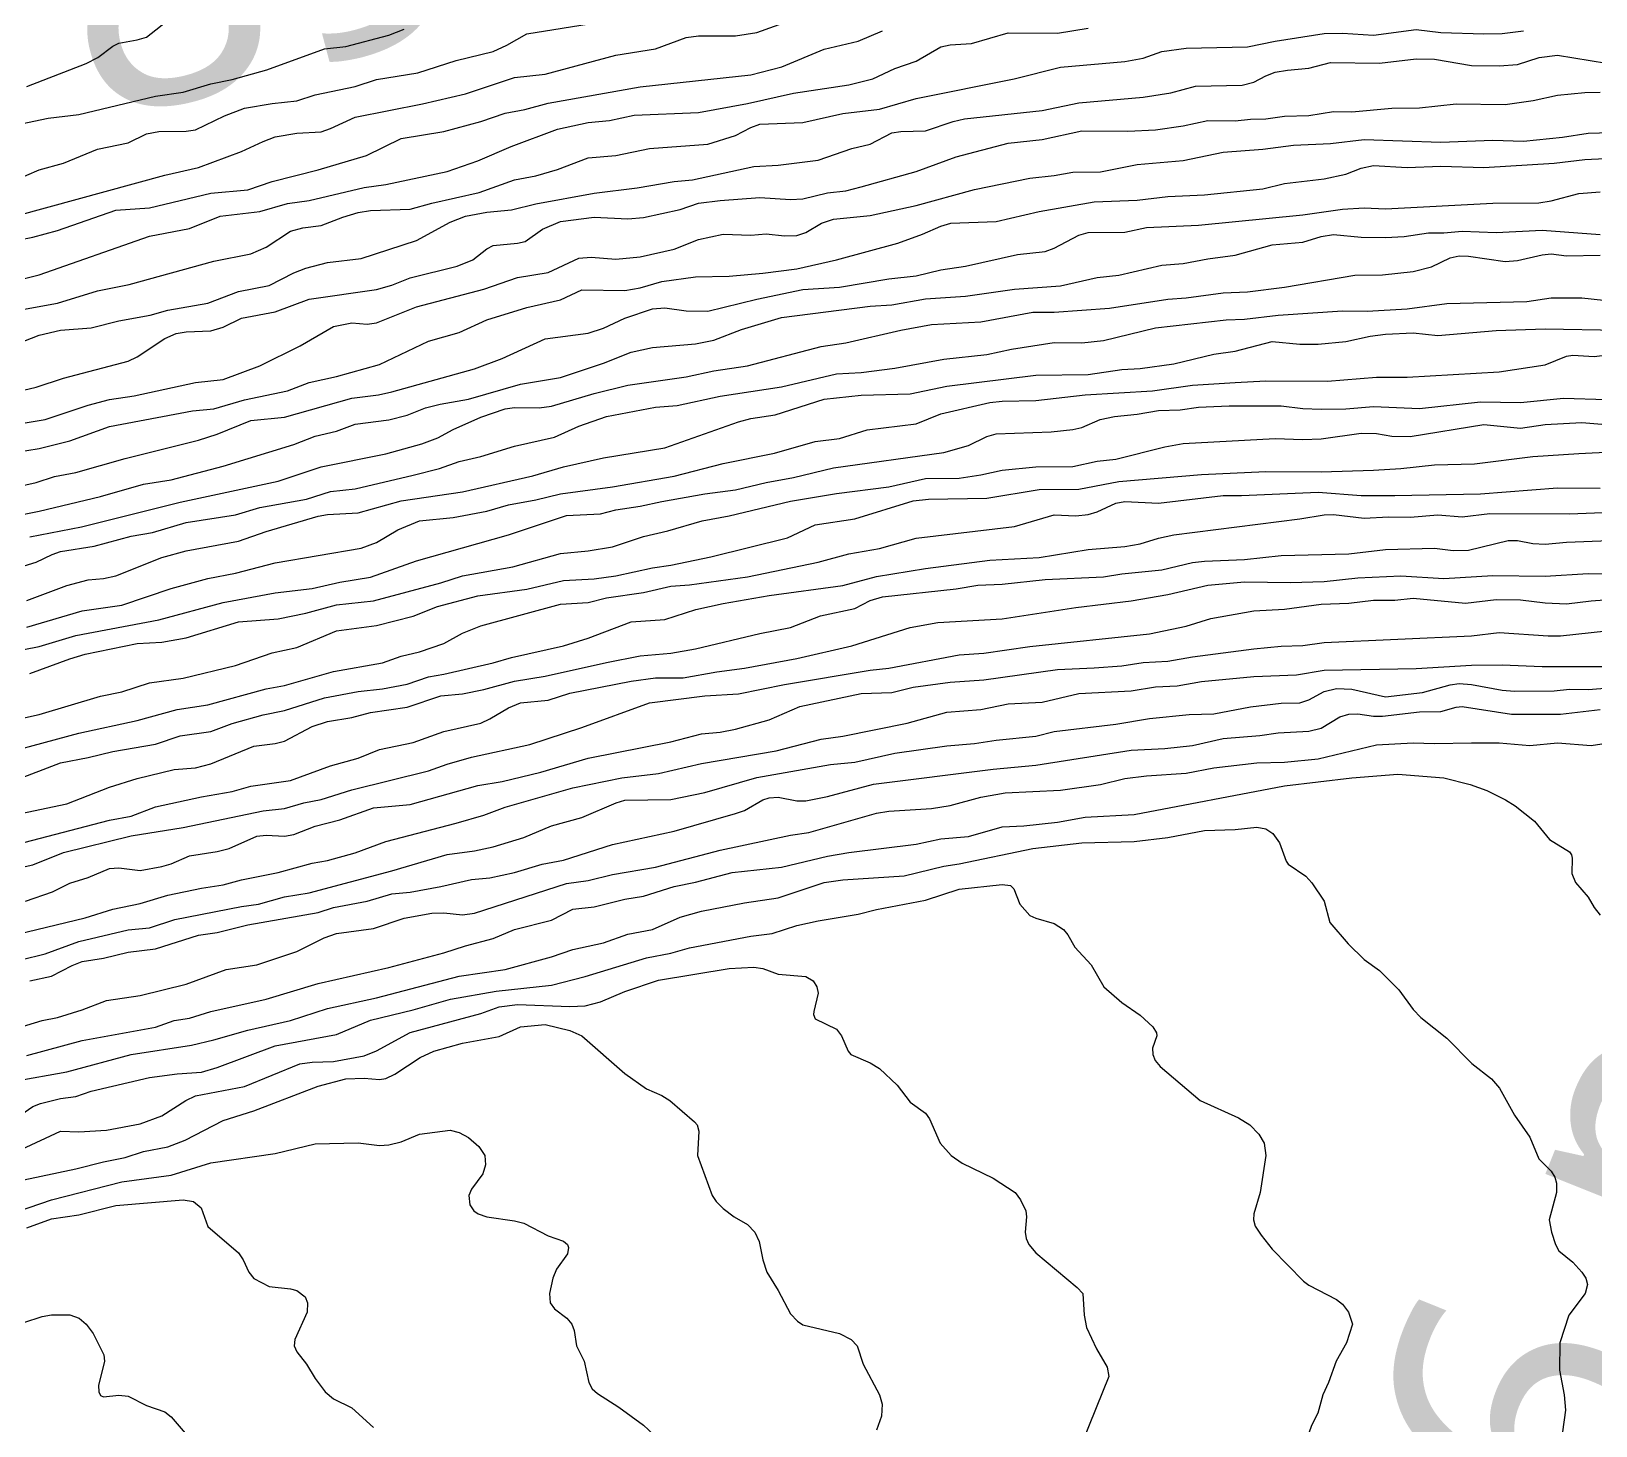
# Model space of a CAD drawing. Extents: x 474277 to 475042, y 254928 to 255625.
# Drawn here: x 474486.14 to 474525.25, y 255531.42 to 255566.28 of the extents above; entities that cross this region are included whole.
import ezdxf

# ---------------------------------------------------------------- set-up
doc = ezdxf.new("R2010")
doc.units = 0
doc.header["$MEASUREMENT"] = 0
doc.layers.add('BaseMapV2_DTM_export_MonNov09090547073261 — entities', color=1, linetype='CONTINUOUS')
doc.styles.get("Standard").update_dxf_attribs({"font": 'romans.shx'})

msp = doc.modelspace()

# ---------------------------------------------------------------- linework, layer by layer
at = {"layer": 'BaseMapV2_DTM_export_MonNov09090547073261 — entities', "color": 15, "linetype": 'Continuous', "true_color": 0xb7484b}
for points in [[(474484.806, 255559.804, 89.75), (474486.34, 255560.189, 89.75), (474489.1, 255561.154, 89.75), (474490.097, 255561.345, 89.75), (474490.864, 255561.651, 89.75), (474491.86, 255561.77, 89.75), (474492.55, 255561.974, 89.75), (474493.087, 255562.049, 89.75), (474494.467, 255562.369, 89.75), (474495.004, 255562.443, 89.75), (474496.538, 255562.775, 89.75), (474497.304, 255563.039, 89.75), (474498.141, 255563.398, 89.75), (474499.298, 255563.83, 89.75), (474500.065, 255563.996, 89.75), (474500.601, 255564.048, 89.75), (474501.215, 255564.178, 89.75), (474502.825, 255564.249, 89.75), (474504.052, 255564.473, 89.75), (474505.202, 255564.728, 89.75), (474506.582, 255564.937, 89.75), (474507.183, 255565.085, 89.75), (474507.732, 255565.349, 89.75), (474508.269, 255565.529, 89.75), (474508.882, 255565.885, 89.75), (474509.112, 255565.938, 89.75), (474509.649, 255565.975, 89.75), (474510.569, 255566.234, 89.75), (474511.796, 255566.229, 89.75), (474512.563, 255566.351, 89.75)], [(474485.726, 255562.548, 89), (474486.34, 255562.811, 89), (474486.953, 255562.976, 89), (474487.797, 255563.334, 89), (474488.563, 255563.491, 89), (474489.023, 255563.71, 89), (474489.33, 255563.768, 89), (474490.02, 255563.781, 89), (474490.25, 255563.817, 89), (474490.973, 255564.165, 89), (474491.477, 255564.351, 89), (474492.167, 255564.472, 89), (474492.78, 255564.54, 89), (474493.241, 255564.689, 89), (474494.237, 255564.9, 89), (474494.774, 255565.069, 89), (474495.81, 255565.238, 89), (474496.768, 255565.548, 89), (474497.694, 255565.775, 89), (474498.031, 255565.928, 89), (474498.531, 255566.212, 89), (474500.295, 255566.499, 89)], [(474485.803, 255561.671, 89.25), (474489.483, 255562.683, 89.25), (474490.327, 255562.873, 89.25), (474491.4, 255563.271, 89.25), (474491.937, 255563.525, 89.25), (474492.244, 255563.635, 89.25), (474492.78, 255563.731, 89.25), (474493.394, 255563.767, 89.25), (474493.624, 255563.843, 89.25), (474494.237, 255564.128, 89.25), (474495.924, 255564.459, 89.25), (474496.998, 255564.71, 89.25), (474498.224, 255565.122, 89.25), (474498.991, 255565.205, 89.25), (474500.755, 255565.681, 89.25), (474501.752, 255565.836, 89.25), (474502.518, 255566.124, 89.25), (474502.825, 255566.162, 89.25), (474503.745, 255566.166, 89.25), (474504.282, 255566.245, 89.25), (474505.279, 255566.601, 89.25)], [(474486.033, 255564.899, 88.5), (474487.516, 255565.468, 88.5), (474487.809, 255565.621, 88.5), (474488.18, 255565.901, 88.5), (474488.333, 255565.979, 88.5), (474488.793, 255566.059, 88.5), (474489.023, 255566.132, 88.5), (474489.651, 255566.618, 88.5)], [(474485.496, 255560.993, 89.5), (474486.186, 255561.128, 89.5), (474486.8, 255561.294, 89.5), (474488.257, 255561.803, 89.5), (474489.1, 255561.867, 89.5), (474490.634, 255562.228, 89.5), (474491.554, 255562.315, 89.5), (474492.167, 255562.521, 89.5), (474493.317, 255562.813, 89.5), (474494.528, 255563.168, 89.5), (474495.387, 255563.593, 89.5), (474496.461, 255563.77, 89.5), (474497.381, 255564.022, 89.5), (474497.994, 255564.232, 89.5), (474498.483, 255564.318, 89.5), (474499.068, 255564.476, 89.5), (474501.368, 255564.888, 89.5), (474504.129, 255565.188, 89.5), (474504.906, 255565.391, 89.5), (474505.969, 255565.832, 89.5), (474506.812, 255566.029, 89.5), (474507.426, 255566.287, 89.5)], [(474485.573, 255563.896, 88.75), (474486.57, 255564.104, 88.75), (474487.336, 255564.196, 88.75), (474489.253, 255564.657, 88.75), (474489.943, 255564.755, 88.75), (474490.634, 255564.967, 88.75), (474491.17, 255565.073, 88.75), (474492.031, 255565.315, 88.75), (474493.471, 255565.835, 88.75), (474494.007, 255565.893, 88.75), (474495.081, 255566.178, 88.75), (474495.464, 255566.328, 88.75)], [(474485.65, 255559.269, 90), (474486.8, 255559.476, 90), (474487.797, 255559.785, 90), (474488.589, 255559.947, 90), (474490.71, 255560.526, 90), (474491.63, 255560.717, 90), (474492.014, 255560.878, 90), (474492.627, 255561.284, 90), (474492.934, 255561.364, 90), (474493.394, 255561.418, 90), (474493.931, 255561.633, 90), (474494.314, 255561.744, 90), (474494.621, 255561.799, 90), (474495.617, 255561.828, 90), (474496.154, 255561.982, 90), (474497.34, 255562.248, 90), (474498.224, 255562.566, 90), (474498.761, 255562.664, 90), (474499.298, 255562.821, 90), (474500.065, 255563.11, 90), (474500.755, 255563.169, 90), (474501.598, 255563.348, 90), (474503.055, 255563.454, 90), (474503.745, 255563.672, 90), (474504.129, 255563.875, 90), (474504.359, 255563.959, 90), (474505.432, 255564, 90), (474506.429, 255564.223, 90), (474507.349, 255564.333, 90), (474508.269, 255564.595, 90), (474510.717, 255565.085, 90), (474511.873, 255565.377, 90), (474513.483, 255565.522, 90), (474513.943, 255565.603, 90), (474514.41, 255565.775, 90), (474515.017, 255565.851, 90), (474516.55, 255565.885, 90), (474517.24, 255566.03, 90), (474518.467, 255566.222, 90), (474518.927, 255566.23, 90), (474519.694, 255566.178, 90), (474520.767, 255566.321, 90), (474521.381, 255566.25, 90), (474522.454, 255566.213, 90), (474522.914, 255566.225, 90), (474523.451, 255566.287, 90)], [(474485.956, 255558.532, 90.25), (474486.34, 255558.68, 90.25), (474486.876, 255558.806, 90.25), (474487.643, 255558.867, 90.25), (474488.333, 255559.037, 90.25), (474489.117, 255559.181, 90.25), (474489.56, 255559.301, 90.25), (474490.557, 255559.477, 90.25), (474491.324, 255559.77, 90.25), (474492.09, 255559.918, 90.25), (474492.704, 255560.239, 90.25), (474493.01, 255560.355, 90.25), (474493.547, 255560.494, 90.25), (474494.391, 255560.597, 90.25), (474495.771, 255561.044, 90.25), (474496.614, 255561.507, 90.25), (474496.998, 255561.654, 90.25), (474497.534, 255561.751, 90.25), (474498.148, 255561.81, 90.25), (474498.761, 255561.964, 90.25), (474500.218, 255562.234, 90.25), (474501.292, 255562.361, 90.25), (474502.212, 255562.52, 90.25), (474502.672, 255562.562, 90.25), (474504.205, 255562.895, 90.25), (474504.819, 255562.932, 90.25), (474505.815, 255563.057, 90.25), (474506.659, 255563.344, 90.25), (474507.119, 255563.454, 90.25), (474507.656, 255563.737, 90.25), (474507.886, 255563.775, 90.25), (474508.499, 255563.792, 90.25), (474509.189, 255564.023, 90.25), (474509.474, 255564.088, 90.25), (474511.413, 255564.299, 90.25), (474512.333, 255564.49, 90.25), (474513.943, 255564.628, 90.25), (474514.633, 255564.739, 90.25), (474515.247, 255564.902, 90.25), (474516.411, 255564.931, 90.25), (474516.703, 255565.006, 90.25), (474517.01, 255565.167, 90.25), (474517.24, 255565.251, 90.25), (474517.547, 255565.307, 90.25), (474518.084, 255565.352, 90.25), (474518.62, 255565.495, 90.25), (474519.847, 255565.476, 90.25), (474520.767, 255565.589, 90.25), (474521.227, 255565.576, 90.25), (474522.147, 255565.421, 90.25), (474522.838, 255565.41, 90.25), (474523.298, 255565.444, 90.25), (474523.843, 255565.621, 90.25), (474524.294, 255565.683, 90.25), (474525.521, 255565.479, 90.25)], [(474485.343, 255557.164, 90.5), (474486.263, 255557.379, 90.5), (474486.953, 255557.606, 90.5), (474488.563, 255558.031, 90.5), (474488.793, 255558.139, 90.5), (474489.483, 255558.601, 90.5), (474489.763, 255558.721, 90.5), (474490.02, 255558.762, 90.5), (474490.634, 255558.789, 90.5), (474490.94, 255558.884, 90.5), (474491.4, 255559.109, 90.5), (474492.244, 255559.264, 90.5), (474493.087, 255559.577, 90.5), (474494.774, 255559.821, 90.5), (474495.157, 255559.931, 90.5), (474495.617, 255560.112, 90.5), (474496.791, 255560.407, 90.5), (474497.181, 255560.561, 90.5), (474497.534, 255560.84, 90.5), (474497.688, 255560.924, 90.5), (474498.301, 255560.977, 90.5), (474498.488, 255561.021, 90.5), (474498.922, 255561.327, 90.5), (474499.375, 255561.519, 90.5), (474500.218, 255561.627, 90.5), (474501.061, 255561.591, 90.5), (474501.445, 255561.623, 90.5), (474502.365, 255561.819, 90.5), (474502.825, 255561.982, 90.5), (474503.362, 255562.048, 90.5), (474504.359, 255562.119, 90.5), (474505.125, 255562.073, 90.5), (474505.432, 255562.088, 90.5), (474506.045, 255562.238, 90.5), (474506.505, 255562.291, 90.5), (474506.889, 255562.386, 90.5), (474508.269, 255562.773, 90.5), (474509.266, 255563.14, 90.5), (474510.569, 255563.476, 90.5), (474511.413, 255563.575, 90.5), (474512.41, 255563.789, 90.5), (474513.56, 255563.784, 90.5), (474514.25, 255563.813, 90.5), (474514.94, 255563.913, 90.5), (474515.553, 255564.045, 90.5), (474516.243, 255564.035, 90.5), (474516.627, 255564.082, 90.5), (474517.01, 255564.086, 90.5), (474517.47, 255564.151, 90.5), (474518.084, 255564.169, 90.5), (474518.697, 255564.269, 90.5), (474519.157, 255564.267, 90.5), (474520.154, 255564.355, 90.5), (474520.844, 255564.365, 90.5), (474521.764, 255564.465, 90.5), (474522.991, 255564.449, 90.5), (474523.689, 255564.548, 90.5), (474524.294, 255564.683, 90.5), (474524.984, 255564.743, 90.5), (474525.368, 255564.751, 90.5)], [(474485.343, 255556.383, 90.75), (474486.493, 255556.569, 90.75), (474487.566, 255556.934, 90.75), (474488.103, 255557.074, 90.75), (474488.717, 255557.16, 90.75), (474490.25, 255557.493, 90.75), (474490.94, 255557.575, 90.75), (474491.86, 255557.912, 90.75), (474492.862, 255558.414, 90.75), (474493.701, 255558.897, 90.75), (474494.161, 255558.985, 90.75), (474494.544, 255558.955, 90.75), (474494.774, 255558.989, 90.75), (474495.771, 255559.387, 90.75), (474497.458, 255559.832, 90.75), (474498.301, 255560.119, 90.75), (474499.068, 255560.244, 90.75), (474499.835, 255560.602, 90.75), (474500.141, 255560.631, 90.75), (474500.755, 255560.579, 90.75), (474501.368, 255560.639, 90.75), (474502.212, 255560.834, 90.75), (474502.825, 255561.071, 90.75), (474503.438, 255561.203, 90.75), (474504.129, 255561.176, 90.75), (474504.512, 255561.213, 90.75), (474504.972, 255561.166, 90.75), (474505.279, 255561.17, 90.75), (474505.509, 255561.247, 90.75), (474505.9, 255561.481, 90.75), (474506.199, 255561.584, 90.75), (474507.119, 255561.67, 90.75), (474508.269, 255561.925, 90.75), (474509.726, 255562.32, 90.75), (474511.106, 255562.606, 90.75), (474511.719, 255562.668, 90.75), (474512.18, 255562.756, 90.75), (474512.87, 255562.762, 90.75), (474513.79, 255562.943, 90.75), (474514.94, 255563.05, 90.75), (474515.937, 255563.251, 90.75), (474516.933, 255563.332, 90.75), (474517.7, 255563.432, 90.75), (474518.62, 255563.468, 90.75), (474519.464, 255563.569, 90.75), (474521.381, 255563.508, 90.75), (474522.684, 255563.555, 90.75), (474523.451, 255563.533, 90.75), (474524.422, 255563.628, 90.75), (474525.061, 255563.732, 90.75), (474526.748, 255563.776, 90.75)], [(474485.726, 255555.746, 91), (474486.34, 255555.843, 91), (474487.106, 255556.042, 91), (474488.103, 255556.396, 91), (474490.173, 255556.789, 91), (474490.71, 255556.838, 91), (474491.477, 255557.064, 91), (474492.55, 255557.288, 91), (474493.087, 255557.498, 91), (474493.777, 255557.648, 91), (474494.851, 255557.951, 91), (474496.078, 255558.53, 91), (474496.844, 255558.746, 91), (474497.534, 255559.062, 91), (474498.531, 255559.369, 91), (474499.375, 255559.561, 91), (474499.911, 255559.81, 91), (474500.985, 255559.799, 91), (474501.368, 255559.864, 91), (474501.905, 255560.022, 91), (474502.748, 255560.142, 91), (474503.592, 255560.153, 91), (474504.435, 255560.227, 91), (474505.279, 255560.342, 91), (474506.275, 255560.566, 91), (474507.809, 255560.984, 91), (474508.422, 255561.203, 91), (474508.882, 255561.407, 91), (474509.135, 255561.481, 91), (474510.263, 255561.523, 91), (474511.336, 255561.775, 91), (474512.716, 255562.013, 91), (474513.79, 255562.052, 91), (474514.556, 255562.146, 91), (474515.477, 255562.186, 91), (474516.933, 255562.341, 91), (474517.47, 255562.471, 91), (474518.467, 255562.585, 91), (474519.004, 255562.707, 91), (474519.387, 255562.851, 91), (474519.694, 255562.918, 91), (474520.537, 255562.869, 91), (474521.381, 255562.908, 91), (474522.454, 255562.869, 91), (474524.218, 255562.977, 91), (474524.984, 255563.071, 91), (474525.828, 255563.111, 91)], [(474484.116, 255554.511, 91.25), (474486.263, 255555, 91.25), (474486.723, 255555.146, 91.25), (474487.26, 255555.248, 91.25), (474488.487, 255555.601, 91.25), (474490.327, 255556.053, 91.25), (474490.787, 255556.204, 91.25), (474491.63, 255556.548, 91.25), (474492.474, 255556.628, 91.25), (474494.161, 255557.107, 91.25), (474494.825, 255557.187, 91.25), (474495.157, 255557.262, 91.25), (474497.228, 255557.835, 91.25), (474497.918, 255558.093, 91.25), (474498.991, 255558.588, 91.25), (474500.065, 255558.729, 91.25), (474500.448, 255558.857, 91.25), (474500.98, 255559.104, 91.25), (474501.675, 255559.339, 91.25), (474501.982, 255559.364, 91.25), (474502.518, 255559.287, 91.25), (474503.055, 255559.281, 91.25), (474504.282, 255559.583, 91.25), (474505.432, 255559.822, 91.25), (474506.352, 255559.879, 91.25), (474507.579, 255560.086, 91.25), (474508.269, 255560.164, 91.25), (474508.882, 255560.316, 91.25), (474509.496, 255560.402, 91.25), (474510.799, 255560.695, 91.25), (474511.489, 255560.77, 91.25), (474511.719, 255560.859, 91.25), (474512.333, 255561.178, 91.25), (474512.563, 255561.245, 91.25), (474513.483, 255561.257, 91.25), (474514.02, 255561.375, 91.25), (474515.323, 255561.433, 91.25), (474517.93, 255561.687, 91.25), (474518.927, 255561.83, 91.25), (474519.464, 255561.862, 91.25), (474520.001, 255561.84, 91.25), (474522.684, 255561.979, 91.25), (474523.834, 255561.991, 91.25), (474524.141, 255562.038, 91.25), (474524.831, 255562.224, 91.25), (474525.368, 255562.263, 91.25)], [(474484.883, 255553.991, 91.5), (474486.34, 255554.28, 91.5), (474487.873, 255554.648, 91.5), (474488.947, 255554.959, 91.5), (474489.637, 255555.065, 91.5), (474490.94, 255555.405, 91.5), (474492.704, 255555.944, 91.5), (474493.241, 255556.158, 91.5), (474493.777, 255556.278, 91.5), (474494.237, 255556.454, 91.5), (474495.081, 255556.563, 91.5), (474495.541, 255556.683, 91.5), (474496.001, 255556.862, 91.5), (474496.367, 255556.957, 91.5), (474497.074, 255557.084, 91.5), (474498.378, 255557.452, 91.5), (474499.375, 255557.625, 91.5), (474500.448, 255557.979, 91.5), (474501.138, 255558.256, 91.5), (474501.675, 255558.376, 91.5), (474502.748, 255558.467, 91.5), (474503.208, 255558.552, 91.5), (474503.899, 255558.818, 91.5), (474504.895, 255559.122, 91.5), (474507.119, 255559.405, 91.5), (474507.656, 255559.438, 91.5), (474508.499, 255559.586, 91.5), (474509.496, 255559.653, 91.5), (474510.723, 255559.827, 91.5), (474511.873, 255559.912, 91.5), (474512.793, 255560.123, 91.5), (474513.33, 255560.182, 91.5), (474514.403, 255560.427, 91.5), (474514.94, 255560.475, 91.5), (474515.553, 255560.592, 91.5), (474516.243, 255560.678, 91.5), (474517.163, 255560.941, 91.5), (474517.93, 255561.006, 91.5), (474518.39, 255561.147, 91.5), (474518.697, 255561.2, 91.5), (474519.387, 255561.127, 91.5), (474520.001, 255561.12, 91.5), (474520.461, 255561.145, 91.5), (474521.074, 255561.237, 91.5), (474521.457, 255561.237, 91.5), (474521.917, 255561.28, 91.5), (474522.761, 255561.248, 91.5), (474523.911, 255561.302, 91.5), (474525.368, 255561.199, 91.5)], [(474486.11, 255553.636, 91.75), (474487.397, 255553.89, 91.75), (474489.87, 255554.503, 91.75), (474492.32, 255555.027, 91.75), (474493.394, 255555.387, 91.75), (474495.004, 255555.715, 91.75), (474495.907, 255555.96, 91.75), (474496.308, 255556.116, 91.75), (474496.691, 255556.325, 91.75), (474497.381, 255556.63, 91.75), (474497.994, 255556.839, 91.75), (474498.224, 255556.873, 91.75), (474498.838, 255556.864, 91.75), (474499.145, 255556.904, 91.75), (474500.218, 255557.224, 91.75), (474501.061, 255557.433, 91.75), (474502.518, 255557.638, 91.75), (474503.208, 255557.786, 91.75), (474504.052, 255557.912, 91.75), (474505.892, 255558.394, 91.75), (474506.505, 255558.489, 91.75), (474507.886, 255558.803, 91.75), (474508.652, 255558.943, 91.75), (474509.879, 255559.014, 91.75), (474511.183, 255559.256, 91.75), (474511.719, 255559.259, 91.75), (474513.1, 255559.359, 91.75), (474514.556, 255559.579, 91.75), (474515.017, 255559.612, 91.75), (474515.937, 255559.742, 91.75), (474516.55, 255559.763, 91.75), (474517.47, 255559.884, 91.75), (474519.234, 255560.178, 91.75), (474519.924, 255560.189, 91.75), (474520.691, 255560.273, 91.75), (474521.151, 255560.391, 91.75), (474521.611, 255560.613, 91.75), (474521.841, 255560.66, 91.75), (474522.071, 255560.654, 91.75), (474522.991, 255560.523, 91.75), (474523.298, 255560.549, 91.75), (474523.911, 255560.687, 91.75), (474524.141, 255560.71, 91.75), (474524.524, 255560.667, 91.75), (474525.368, 255560.682, 91.75)], [(474485.036, 255552.634, 92), (474486.263, 255553.006, 92), (474486.662, 255553.2, 92), (474486.876, 255553.271, 92), (474487.72, 255553.404, 92), (474488.64, 255553.655, 92), (474489.177, 255553.748, 92), (474490.02, 255553.994, 92), (474491.247, 255554.185, 92), (474491.86, 255554.368, 92), (474493.023, 255554.58, 92), (474493.624, 255554.77, 92), (474494.237, 255554.839, 92), (474495.694, 255555.184, 92), (474496.349, 255555.347, 92), (474496.844, 255555.526, 92), (474497.381, 255555.644, 92), (474498.224, 255555.907, 92), (474499.221, 255556.134, 92), (474499.835, 255556.408, 92), (474500.525, 255556.645, 92), (474501.752, 255556.879, 92), (474502.288, 255556.925, 92), (474503.362, 255557.159, 92), (474504.895, 255557.386, 92), (474506.275, 255557.715, 92), (474506.889, 255557.746, 92), (474507.732, 255557.857, 92), (474508.959, 255558.082, 92), (474510.033, 255558.197, 92), (474510.646, 255558.331, 92), (474511.719, 255558.497, 92), (474512.41, 255558.491, 92), (474512.946, 255558.549, 92), (474514.25, 255558.861, 92), (474516.013, 255559.066, 92), (474516.473, 255559.077, 92), (474517.317, 255559.177, 92), (474518.927, 255559.285, 92), (474519.54, 255559.279, 92), (474520.537, 255559.34, 92), (474521.534, 255559.468, 92), (474523.528, 255559.522, 92), (474524.141, 255559.611, 92), (474524.908, 255559.612, 92), (474525.445, 255559.552, 92)], [(474486.033, 255552.047, 92.25), (474487.03, 255552.426, 92.25), (474487.566, 255552.561, 92.25), (474487.95, 255552.595, 92.25), (474488.254, 255552.663, 92.25), (474489.407, 255553.125, 92.25), (474490.02, 255553.289, 92.25), (474491.324, 255553.529, 92.25), (474492.014, 255553.769, 92.25), (474493.317, 255554.156, 92.25), (474493.547, 255554.199, 92.25), (474494.314, 255554.239, 92.25), (474495.387, 255554.536, 92.25), (474496.921, 255554.76, 92.25), (474498.685, 255555.163, 92.25), (474499.451, 255555.389, 92.25), (474500.448, 255555.613, 92.25), (474501.982, 255555.861, 92.25), (474503.822, 255556.516, 92.25), (474504.129, 255556.595, 92.25), (474504.742, 255556.689, 92.25), (474505.969, 255557.079, 92.25), (474506.889, 255557.182, 92.25), (474508.116, 255557.214, 92.25), (474509.036, 255557.409, 92.25), (474511.259, 255557.677, 92.25), (474512.563, 255557.701, 92.25), (474513.406, 255557.818, 92.25), (474513.866, 255557.847, 92.25), (474514.71, 255557.96, 92.25), (474515.707, 255558.206, 92.25), (474516.243, 255558.278, 92.25), (474517.163, 255558.524, 92.25), (474517.854, 255558.455, 92.25), (474518.314, 255558.455, 92.25), (474519.004, 255558.524, 92.25), (474519.617, 255558.654, 92.25), (474520.001, 255558.703, 92.25), (474520.691, 255558.741, 92.25), (474521.304, 255558.67, 92.25), (474522.761, 255558.794, 92.25), (474523.988, 255558.837, 92.25), (474525.828, 255558.805, 92.25)], [(474486.033, 255551.381, 92.5), (474487.413, 255551.79, 92.5), (474488.41, 255551.927, 92.5), (474489.637, 255552.348, 92.5), (474490.557, 255552.597, 92.5), (474491.247, 255552.727, 92.5), (474492.244, 255552.987, 92.5), (474494.391, 255553.359, 92.5), (474494.774, 255553.498, 92.5), (474495.311, 255553.816, 92.5), (474495.848, 255554.04, 92.5), (474496.691, 255554.122, 92.5), (474497.534, 255554.279, 92.5), (474498.071, 255554.438, 92.5), (474498.761, 255554.565, 92.5), (474499.375, 255554.716, 92.5), (474500.678, 255554.886, 92.5), (474502.212, 255555.159, 92.5), (474503.438, 255555.475, 92.5), (474504.72, 255555.73, 92.5), (474505.739, 255556.019, 92.5), (474506.352, 255556.1, 92.5), (474507.042, 255556.311, 92.5), (474508.269, 255556.462, 92.5), (474508.882, 255556.714, 92.5), (474510.109, 255557, 92.5), (474510.416, 255557.034, 92.5), (474511.259, 255557.043, 92.5), (474512.486, 255557.189, 92.5), (474514.173, 255557.286, 92.5), (474515.17, 255557.428, 92.5), (474516.243, 255557.501, 92.5), (474517.01, 255557.536, 92.5), (474518.544, 255557.533, 92.5), (474519.77, 255557.629, 92.5), (474520.537, 255557.633, 92.5), (474522.838, 255557.762, 92.5), (474523.988, 255557.937, 92.5), (474524.524, 255558.153, 92.5), (474524.678, 255558.184, 92.5), (474525.214, 255558.145, 92.5), (474525.675, 255558.209, 92.5)], [(474485.266, 255550.691, 92.75), (474486.34, 255550.895, 92.75), (474487.26, 255551.172, 92.75), (474489.33, 255551.565, 92.75), (474490.94, 255551.997, 92.75), (474492.244, 255552.237, 92.75), (474493.164, 255552.345, 92.75), (474493.854, 255552.502, 92.75), (474494.621, 255552.629, 92.75), (474495.771, 255553.043, 92.75), (474498.071, 255553.686, 92.75), (474499.528, 255554.172, 92.75), (474500.371, 255554.212, 92.75), (474500.755, 255554.311, 92.75), (474501.368, 255554.403, 92.75), (474501.905, 255554.525, 92.75), (474502.978, 255554.717, 92.75), (474503.745, 255554.817, 92.75), (474504.512, 255555.001, 92.75), (474505.202, 255555.119, 92.75), (474506.199, 255555.363, 92.75), (474508.959, 255555.75, 92.75), (474509.573, 255555.925, 92.75), (474510.033, 255556.151, 92.75), (474510.263, 255556.217, 92.75), (474511.643, 255556.261, 92.75), (474512.18, 255556.324, 92.75), (474512.41, 255556.374, 92.75), (474512.869, 255556.574, 92.75), (474513.226, 255556.65, 92.75), (474513.79, 255556.703, 92.75), (474514.326, 255556.793, 92.75), (474514.863, 255556.811, 92.75), (474515.323, 255556.884, 92.75), (474516.09, 255556.914, 92.75), (474517.394, 255556.914, 92.75), (474517.93, 255556.849, 92.75), (474518.39, 255556.83, 92.75), (474519.004, 255556.838, 92.75), (474519.694, 255556.899, 92.75), (474520.844, 255556.846, 92.75), (474522.377, 255557.01, 92.75), (474523.374, 255556.999, 92.75), (474524.448, 255557.106, 92.75), (474526.595, 255557.037, 92.75)], [(474486.11, 255550.223, 93), (474487.106, 255550.593, 93), (474487.49, 255550.703, 93), (474488.793, 255550.975, 93), (474489.407, 255551.003, 93), (474490.02, 255551.115, 93), (474491.324, 255551.516, 93), (474492.32, 255551.588, 93), (474493.01, 255551.732, 93), (474493.777, 255551.941, 93), (474494.697, 255552.042, 93), (474496.384, 255552.489, 93), (474496.921, 255552.66, 93), (474498.179, 255552.893, 93), (474499.375, 255553.226, 93), (474500.065, 255553.285, 93), (474500.678, 255553.39, 93), (474501.445, 255553.644, 93), (474502.058, 255553.788, 93), (474502.919, 255554.043, 93), (474503.592, 255554.16, 93), (474505.125, 255554.534, 93), (474506.275, 255554.722, 93), (474507.579, 255554.887, 93), (474508.499, 255555.101, 93), (474509.343, 255555.107, 93), (474509.879, 255555.186, 93), (474510.416, 255555.306, 93), (474511.259, 255555.385, 93), (474512.18, 255555.397, 93), (474512.793, 255555.53, 93), (474513.253, 255555.581, 93), (474514.48, 255555.891, 93), (474514.94, 255555.969, 93), (474517.24, 255556.099, 93), (474517.93, 255556.07, 93), (474518.39, 255556.087, 93), (474519.387, 255556.232, 93), (474519.77, 255556.222, 93), (474520.154, 255556.157, 93), (474520.614, 255556.151, 93), (474522.454, 255556.449, 93), (474523.374, 255556.354, 93), (474523.988, 255556.446, 93), (474524.908, 255556.495, 93), (474526.211, 255556.388, 93)], [(474483.963, 255548.674, 93.25), (474486.34, 255549.195, 93.25), (474487.873, 255549.653, 93.25), (474488.41, 255549.768, 93.25), (474489.1, 255549.993, 93.25), (474489.943, 255550.106, 93.25), (474491.247, 255550.425, 93.25), (474492.167, 255550.739, 93.25), (474492.78, 255550.875, 93.25), (474493.777, 255551.285, 93.25), (474494.774, 255551.42, 93.25), (474495.694, 255551.656, 93.25), (474496.298, 255551.896, 93.25), (474497.304, 255552.166, 93.25), (474498.531, 255552.333, 93.25), (474499.451, 255552.548, 93.25), (474500.218, 255552.59, 93.25), (474500.755, 255552.661, 93.25), (474501.675, 255552.867, 93.25), (474502.135, 255552.932, 93.25), (474503.132, 255553.141, 93.25), (474505.049, 255553.61, 93.25), (474505.739, 255553.937, 93.25), (474506.736, 255554.093, 93.25), (474508.192, 255554.537, 93.25), (474508.576, 255554.58, 93.25), (474510.033, 255554.606, 93.25), (474511.336, 255554.821, 93.25), (474512.333, 255554.833, 93.25), (474513.33, 255555.025, 93.25), (474515.4, 255555.2, 93.25), (474517.01, 255555.271, 93.25), (474518.39, 255555.264, 93.25), (474519.694, 255555.308, 93.25), (474520.384, 255555.345, 93.25), (474521.227, 255555.437, 93.25), (474522.224, 255555.465, 93.25), (474523.681, 255555.646, 93.25), (474524.831, 255555.726, 93.25), (474525.675, 255555.761, 93.25)], [(474484.729, 255548.027, 93.5), (474487.336, 255548.73, 93.5), (474488.793, 255549.051, 93.5), (474489.79, 255549.321, 93.5), (474490.557, 255549.436, 93.5), (474492.014, 255549.84, 93.5), (474492.474, 255549.92, 93.5), (474493.701, 255550.27, 93.5), (474494.927, 255550.485, 93.5), (474495.387, 255550.656, 93.5), (474495.848, 255550.766, 93.5), (474496.461, 255550.973, 93.5), (474496.921, 255551.231, 93.5), (474497.381, 255551.412, 93.5), (474499.375, 255551.954, 93.5), (474500.065, 255551.994, 93.5), (474500.525, 255552.111, 93.5), (474501.445, 255552.246, 93.5), (474502.135, 255552.403, 93.5), (474502.595, 255552.436, 93.5), (474504.052, 255552.638, 93.5), (474505.815, 255553.007, 93.5), (474506.582, 255553.218, 93.5), (474507.349, 255553.35, 93.5), (474508.269, 255553.605, 93.5), (474510.723, 255553.9, 93.5), (474511.719, 255554.188, 93.5), (474512.256, 255554.16, 93.5), (474512.563, 255554.195, 93.5), (474512.793, 255554.264, 93.5), (474513.253, 255554.481, 93.5), (474513.483, 255554.526, 93.5), (474514.326, 255554.478, 93.5), (474515.937, 255554.672, 93.5), (474516.397, 255554.668, 93.5), (474518.314, 255554.755, 93.5), (474519.387, 255554.67, 93.5), (474520.231, 255554.673, 93.5), (474522.377, 255554.712, 93.5), (474524.294, 255554.866, 93.5), (474525.368, 255554.857, 93.5)], [(474485.726, 255547.55, 93.75), (474486.876, 255547.993, 93.75), (474487.566, 255548.12, 93.75), (474488.18, 255548.271, 93.75), (474489.253, 255548.454, 93.75), (474489.867, 255548.667, 93.75), (474490.634, 255548.776, 93.75), (474491.17, 255548.976, 93.75), (474491.937, 255549.193, 93.75), (474492.474, 255549.301, 93.75), (474493.471, 255549.611, 93.75), (474494.314, 255549.773, 93.75), (474494.927, 255549.843, 93.75), (474495.541, 255549.953, 93.75), (474496.078, 255550.136, 93.75), (474496.461, 255550.203, 93.75), (474497.688, 255550.486, 93.75), (474498.148, 255550.623, 93.75), (474499.451, 255550.913, 93.75), (474500.065, 255551.103, 93.75), (474501.138, 255551.511, 93.75), (474501.982, 255551.576, 93.75), (474502.759, 255551.82, 93.75), (474503.439, 255551.973, 93.75), (474504.589, 255552.175, 93.75), (474506.429, 255552.425, 93.75), (474507.272, 255552.651, 93.75), (474508.499, 255552.851, 93.75), (474510.109, 255553.059, 93.75), (474511.336, 255553.121, 93.75), (474512.563, 255553.325, 93.75), (474513.483, 255553.401, 93.75), (474513.866, 255553.461, 93.75), (474514.326, 255553.606, 93.75), (474514.71, 255553.688, 93.75), (474517.854, 255554.087, 93.75), (474518.467, 255554.19, 93.75), (474518.697, 255554.194, 93.75), (474519.464, 255554.105, 93.75), (474520.077, 255554.139, 93.75), (474520.614, 255554.127, 93.75), (474521.304, 255554.192, 93.75), (474521.917, 255554.141, 93.75), (474522.607, 255554.226, 93.75), (474524.601, 255554.216, 93.75), (474526.671, 255554.294, 93.75)], [(474485.88, 255546.726, 94), (474487.03, 255546.966, 94), (474488.103, 255547.381, 94), (474488.793, 255547.594, 94), (474489.713, 255547.822, 94), (474490.25, 255547.868, 94), (474490.634, 255547.961, 94), (474491.707, 255548.408, 94), (474492.244, 255548.473, 94), (474492.474, 255548.535, 94), (474493.164, 255548.901, 94), (474493.547, 255549.025, 94), (474494.161, 255549.125, 94), (474494.621, 255549.248, 94), (474495.541, 255549.379, 94), (474496.384, 255549.665, 94), (474496.921, 255549.715, 94), (474497.458, 255549.821, 94), (474498.224, 255550.034, 94), (474498.991, 255550.153, 94), (474500.525, 255550.499, 94), (474501.368, 255550.661, 94), (474502.135, 255550.729, 94), (474502.748, 255550.835, 94), (474504.359, 255551.226, 94), (474505.125, 255551.376, 94), (474505.87, 255551.666, 94), (474506.736, 255551.845, 94), (474507.119, 255552.05, 94), (474507.426, 255552.143, 94), (474509.266, 255552.342, 94), (474509.803, 255552.428, 94), (474510.416, 255552.455, 94), (474511.489, 255552.576, 94), (474512.946, 255552.64, 94), (474513.406, 255552.718, 94), (474514.403, 255552.817, 94), (474515.17, 255552.994, 94), (474515.477, 255553.034, 94), (474516.473, 255553.072, 94), (474517.394, 255553.171, 94), (474519.08, 255553.218, 94), (474520.001, 255553.32, 94), (474521.227, 255553.354, 94), (474521.687, 255553.3, 94), (474522.071, 255553.309, 94), (474523.068, 255553.544, 94), (474523.298, 255553.547, 94), (474523.681, 255553.473, 94), (474523.988, 255553.453, 94), (474524.524, 255553.507, 94), (474525.598, 255553.551, 94)], [(474485.956, 255545.994, 94.25), (474488.103, 255546.554, 94.25), (474488.64, 255546.659, 94.25), (474489.253, 255546.892, 94.25), (474490.403, 255547.139, 94.25), (474491.17, 255547.27, 94.25), (474491.63, 255547.406, 94.25), (474492.627, 255547.545, 94.25), (474493.624, 255547.918, 94.25), (474494.314, 255548.109, 94.25), (474494.851, 255548.324, 94.25), (474495.694, 255548.498, 94.25), (474496.461, 255548.772, 94.25), (474497.381, 255548.984, 94.25), (474497.611, 255549.087, 94.25), (474498.077, 255549.366, 94.25), (474498.378, 255549.485, 94.25), (474499.068, 255549.558, 94.25), (474499.605, 255549.731, 94.25), (474501.138, 255550.027, 94.25), (474501.752, 255550.112, 94.25), (474502.442, 255550.118, 94.25), (474503.285, 255550.267, 94.25), (474503.975, 255550.354, 94.25), (474505.279, 255550.597, 94.25), (474506.659, 255550.913, 94.25), (474508.116, 255551.374, 94.25), (474508.806, 255551.496, 94.25), (474510.416, 255551.591, 94.25), (474512.256, 255551.87, 94.25), (474513.636, 255552.04, 94.25), (474514.556, 255552.199, 94.25), (474515.553, 255552.431, 94.25), (474516.473, 255552.517, 94.25), (474517.624, 255552.497, 94.25), (474518.467, 255552.524, 94.25), (474519.31, 255552.616, 94.25), (474520.384, 255552.66, 94.25), (474521.457, 255552.595, 94.25), (474522.684, 255552.675, 94.25), (474523.988, 255552.656, 94.25), (474525.061, 255552.725, 94.25), (474526.135, 255552.708, 94.25)], [(474485.113, 255545.21, 94.5), (474486.186, 255545.441, 94.5), (474486.953, 255545.75, 94.5), (474488.64, 255546.168, 94.5), (474489.943, 255546.374, 94.5), (474491.937, 255546.792, 94.5), (474492.474, 255546.851, 94.5), (474492.957, 255546.989, 94.5), (474493.394, 255547.075, 94.5), (474494.161, 255547.313, 94.5), (474496.078, 255547.789, 94.5), (474496.538, 255547.958, 94.5), (474497.151, 255548.127, 94.5), (474498.608, 255548.444, 94.5), (474499.911, 255548.873, 94.5), (474501.598, 255549.493, 94.5), (474502.978, 255549.668, 94.5), (474503.822, 255549.712, 94.5), (474504.972, 255549.95, 94.5), (474507.119, 255550.302, 94.5), (474507.579, 255550.352, 94.5), (474509.343, 255550.685, 94.5), (474509.956, 255550.727, 94.5), (474511.106, 255550.894, 94.5), (474514.096, 255551.217, 94.5), (474515.017, 255551.404, 94.5), (474515.63, 255551.597, 94.5), (474516.703, 255551.789, 94.5), (474517.47, 255551.827, 94.5), (474518.39, 255551.952, 94.5), (474519.08, 255551.978, 94.5), (474519.694, 255552.054, 94.5), (474520.231, 255552.054, 94.5), (474520.691, 255552.102, 94.5), (474521.994, 255551.984, 94.5), (474522.761, 255552.069, 94.5), (474523.374, 255552.067, 94.5), (474523.988, 255551.99, 94.5), (474524.524, 255551.96, 94.5), (474525.138, 255552.041, 94.5), (474526.365, 255552.129, 94.5)], [(474485.997, 255544.535, 94.75), (474486.675, 255544.765, 94.75), (474487.106, 255544.977, 94.75), (474487.566, 255545.12, 94.75), (474488.103, 255545.35, 94.75), (474488.333, 255545.361, 94.75), (474488.87, 255545.297, 94.75), (474489.407, 255545.401, 94.75), (474489.637, 255545.466, 94.75), (474490.097, 255545.663, 94.75), (474490.787, 255545.772, 94.75), (474491.094, 255545.851, 94.75), (474491.784, 255546.157, 94.75), (474492.014, 255546.183, 94.75), (474492.474, 255546.16, 94.75), (474492.704, 255546.199, 94.75), (474493.241, 255546.405, 94.75), (474493.854, 255546.564, 94.75), (474494.697, 255546.867, 94.75), (474495.617, 255546.944, 94.75), (474497.304, 255547.422, 94.75), (474497.918, 255547.526, 94.75), (474498.883, 255547.756, 94.75), (474500.065, 255548.109, 94.75), (474502.135, 255548.512, 94.75), (474502.902, 255548.716, 94.75), (474503.362, 255548.756, 94.75), (474503.745, 255548.829, 94.75), (474504.589, 255549.063, 94.75), (474505.355, 255549.399, 94.75), (474506.889, 255549.719, 94.75), (474507.656, 255549.751, 94.75), (474508.192, 255549.881, 94.75), (474509.112, 255550.003, 94.75), (474509.956, 255550.062, 94.75), (474511.796, 255550.321, 94.75), (474512.716, 255550.364, 94.75), (474513.406, 255550.418, 94.75), (474513.943, 255550.497, 94.75), (474514.556, 255550.531, 94.75), (474515.17, 255550.643, 94.75), (474516.703, 255550.839, 94.75), (474517.394, 255550.909, 94.75), (474517.93, 255550.92, 94.75), (474518.467, 255550.996, 94.75), (474522.147, 255551.166, 94.75), (474522.838, 255551.25, 94.75), (474524.064, 255551.163, 94.75), (474524.371, 255551.165, 94.75), (474525.521, 255551.285, 94.75)], [(474485.803, 255543.71, 95), (474487.49, 255544.112, 95), (474488.18, 255544.329, 95), (474488.87, 255544.477, 95), (474489.56, 255544.681, 95), (474490.403, 255544.86, 95), (474490.94, 255544.937, 95), (474491.4, 255545.061, 95), (474492.32, 255545.248, 95), (474493.164, 255545.478, 95), (474493.547, 255545.547, 95), (474494.237, 255545.74, 95), (474495.004, 255546.025, 95), (474496.768, 255546.482, 95), (474497.458, 255546.682, 95), (474497.994, 255546.88, 95), (474499.681, 255547.362, 95), (474500.908, 255547.612, 95), (474501.828, 255547.721, 95), (474502.902, 255547.973, 95), (474504.762, 255548.293, 95), (474505.892, 255548.582, 95), (474506.429, 255548.659, 95), (474508.044, 255548.983, 95), (474509.036, 255549.257, 95), (474509.879, 255549.324, 95), (474510.569, 255549.463, 95), (474511.413, 255549.503, 95), (474512.333, 255549.721, 95), (474513.636, 255549.788, 95), (474514.25, 255549.885, 95), (474514.787, 255549.918, 95), (474515.4, 255550.023, 95), (474516.703, 255550.15, 95), (474517.777, 255550.187, 95), (474518.467, 255550.307, 95), (474520.767, 255550.346, 95), (474522.147, 255550.433, 95), (474522.914, 255550.44, 95), (474523.911, 255550.394, 95), (474526.365, 255550.397, 95)], [(474485.88, 255543.065, 95.25), (474486.493, 255543.214, 95.25), (474487.336, 255543.519, 95.25), (474488.563, 255543.814, 95.25), (474489.1, 255543.865, 95.25), (474489.736, 255544.075, 95.25), (474491.4, 255544.402, 95.25), (474491.822, 255544.459, 95.25), (474492.474, 255544.64, 95.25), (474493.087, 255544.742, 95.25), (474495.157, 255545.288, 95.25), (474496.538, 255545.7, 95.25), (474497.228, 255545.789, 95.25), (474497.688, 255545.89, 95.25), (474498.454, 255546.124, 95.25), (474499.145, 255546.415, 95.25), (474499.911, 255546.621, 95.25), (474500.768, 255546.989, 95.25), (474500.985, 255547.054, 95.25), (474502.135, 255547.069, 95.25), (474502.978, 255547.244, 95.25), (474504.282, 255547.622, 95.25), (474506.122, 255547.947, 95.25), (474506.736, 255548.008, 95.25), (474507.732, 255548.227, 95.25), (474509.036, 255548.418, 95.25), (474509.726, 255548.471, 95.25), (474510.263, 255548.557, 95.25), (474511.259, 255548.657, 95.25), (474511.719, 255548.769, 95.25), (474513.253, 255548.959, 95.25), (474514.096, 255549.097, 95.25), (474515.093, 255549.197, 95.25), (474515.707, 255549.216, 95.25), (474516.627, 255549.388, 95.25), (474517.394, 255549.479, 95.25), (474517.854, 255549.492, 95.25), (474518.084, 255549.568, 95.25), (474518.467, 255549.774, 95.25), (474518.774, 255549.845, 95.25), (474519.157, 255549.827, 95.25), (474520.001, 255549.64, 95.25), (474520.921, 255549.75, 95.25), (474521.611, 255549.94, 95.25), (474521.841, 255549.971, 95.25), (474522.147, 255549.945, 95.25), (474522.914, 255549.802, 95.25), (474523.221, 255549.782, 95.25), (474524.218, 255549.79, 95.25), (474524.601, 255549.831, 95.25), (474525.061, 255549.82, 95.25), (474525.905, 255549.886, 95.25)], [(474486.11, 255542.537, 95.5), (474486.646, 255542.654, 95.5), (474487.166, 255542.925, 95.5), (474487.413, 255543.02, 95.5), (474487.95, 255543.104, 95.5), (474488.563, 255543.256, 95.5), (474489.253, 255543.341, 95.5), (474490.327, 255543.679, 95.5), (474490.787, 255543.75, 95.5), (474491.554, 255543.936, 95.5), (474493.317, 255544.245, 95.5), (474493.701, 255544.374, 95.5), (474494.544, 255544.53, 95.5), (474495.157, 255544.715, 95.5), (474495.617, 255544.759, 95.5), (474496.384, 255544.896, 95.5), (474497.151, 255545.075, 95.5), (474497.611, 255545.114, 95.5), (474498.224, 255545.247, 95.5), (474498.915, 255545.46, 95.5), (474499.451, 255545.556, 95.5), (474500.678, 255545.95, 95.5), (474502.212, 255546.278, 95.5), (474503.745, 255546.72, 95.5), (474503.975, 255546.801, 95.5), (474504.435, 255547.063, 95.5), (474504.589, 255547.116, 95.5), (474504.819, 255547.129, 95.5), (474505.279, 255547.041, 95.5), (474505.509, 255547.038, 95.5), (474506.045, 255547.147, 95.5), (474507.196, 255547.459, 95.5), (474510.186, 255547.832, 95.5), (474511.259, 255547.927, 95.5), (474513.636, 255548.308, 95.5), (474514.48, 255548.348, 95.5), (474515.17, 255548.423, 95.5), (474515.937, 255548.598, 95.5), (474516.857, 255548.672, 95.5), (474517.317, 255548.739, 95.5), (474518.084, 255548.777, 95.5), (474518.39, 255548.857, 95.5), (474518.853, 255549.136, 95.5), (474519.08, 255549.21, 95.5), (474519.31, 255549.216, 95.5), (474519.694, 255549.16, 95.5), (474519.924, 255549.157, 95.5), (474520.844, 255549.264, 95.5), (474521.381, 255549.273, 95.5), (474521.764, 255549.385, 95.5), (474521.917, 255549.4, 95.5), (474523.144, 255549.209, 95.5), (474524.371, 255549.202, 95.5), (474525.368, 255549.326, 95.5)], [(474485.65, 255541.312, 95.75), (474486.416, 255541.544, 95.75), (474486.8, 255541.624, 95.75), (474487.413, 255541.811, 95.75), (474488.027, 255542.05, 95.75), (474488.87, 255542.169, 95.75), (474490.02, 255542.459, 95.75), (474491.017, 255542.821, 95.75), (474491.784, 255542.937, 95.75), (474492.78, 255543.274, 95.75), (474493.469, 255543.615, 95.75), (474493.777, 255543.725, 95.75), (474494.697, 255543.851, 95.75), (474495.464, 255544.109, 95.75), (474496.154, 255544.229, 95.75), (474496.461, 255544.242, 95.75), (474496.921, 255544.187, 95.75), (474497.228, 255544.228, 95.75), (474499.528, 255544.974, 95.75), (474500.065, 255545.047, 95.75), (474500.678, 255545.2, 95.75), (474501.752, 255545.385, 95.75), (474503.362, 255545.802, 95.75), (474505.125, 255546.178, 95.75), (474505.585, 255546.251, 95.75), (474507.272, 255546.735, 95.75), (474507.579, 255546.782, 95.75), (474508.652, 255546.844, 95.75), (474509.112, 255546.92, 95.75), (474509.879, 255547.132, 95.75), (474510.493, 255547.243, 95.75), (474511.873, 255547.303, 95.75), (474512.87, 255547.446, 95.75), (474513.483, 255547.594, 95.75), (474514.02, 255547.667, 95.75), (474515.017, 255547.735, 95.75), (474515.707, 255547.862, 95.75), (474516.78, 255547.993, 95.75), (474517.47, 255548.005, 95.75), (474518.314, 255548.089, 95.75), (474519.77, 255548.437, 95.75), (474520.691, 255548.492, 95.75), (474521.227, 255548.471, 95.75), (474522.147, 255548.49, 95.75), (474522.838, 255548.486, 95.75), (474523.604, 255548.423, 95.75), (474524.294, 255548.486, 95.75), (474525.138, 255548.419, 95.75), (474525.675, 255548.505, 95.75)], [(474486.033, 255540.673, 96), (474487.413, 255541.049, 96), (474489.253, 255541.382, 96), (474489.713, 255541.544, 96), (474490.097, 255541.61, 96), (474490.634, 255541.772, 96), (474492.014, 255542.083, 96), (474493.317, 255542.475, 96), (474495.081, 255542.873, 96), (474496.461, 255543.236, 96), (474496.998, 255543.416, 96), (474497.688, 255543.596, 96), (474498.224, 255543.821, 96), (474499.145, 255544.057, 96), (474499.681, 255544.334, 96), (474500.218, 255544.388, 96), (474500.985, 255544.583, 96), (474501.445, 255544.652, 96), (474502.212, 255544.897, 96), (474502.748, 255545.002, 96), (474503.668, 255545.247, 96), (474504.895, 255545.385, 96), (474506.045, 255545.656, 96), (474506.582, 255545.745, 96), (474508.269, 255545.956, 96), (474508.882, 255546.087, 96), (474509.573, 255546.151, 96), (474510.416, 255546.392, 96), (474510.953, 255546.415, 96), (474511.796, 255546.503, 96), (474512.486, 255546.632, 96), (474513.713, 255546.699, 96), (474517.47, 255547.417, 96), (474519.157, 255547.615, 96), (474520.307, 255547.705, 96), (474521.457, 255547.611, 96), (474522.114, 255547.449, 96), (474522.531, 255547.296, 96), (474522.999, 255547.066, 96), (474523.236, 255546.912, 96), (474523.719, 255546.529, 96), (474524.097, 255546.069, 96), (474524.598, 255545.762, 96), (474524.652, 255545.686, 96), (474524.662, 255545.609, 96), (474524.658, 255545.225, 96), (474524.744, 255544.995, 96), (474525.061, 255544.629, 96), (474525.214, 255544.371, 96), (474525.368, 255544.184, 96)], [(474485.726, 255540.035, 96.25), (474487.03, 255540.264, 96.25), (474488.64, 255540.697, 96.25), (474490.147, 255540.932, 96.25), (474490.71, 255541.062, 96.25), (474491.554, 255541.309, 96.25), (474492.627, 255541.552, 96.25), (474493.547, 255541.848, 96.25), (474494.774, 255542.111, 96.25), (474496.844, 255542.657, 96.25), (474497.994, 255542.827, 96.25), (474499.145, 255543.137, 96.25), (474499.681, 255543.327, 96.25), (474500.448, 255543.493, 96.25), (474501.061, 255543.703, 96.25), (474501.675, 255543.827, 96.25), (474502.365, 255544.133, 96.25), (474502.902, 255544.282, 96.25), (474503.975, 255544.49, 96.25), (474504.819, 255544.613, 96.25), (474505.969, 255544.995, 96.25), (474506.429, 255545.066, 96.25), (474507.962, 255545.167, 96.25), (474508.959, 255545.404, 96.25), (474509.343, 255545.461, 96.25), (474511.183, 255545.848, 96.25), (474512.41, 255545.987, 96.25), (474513.713, 255546.022, 96.25), (474514.556, 255546.125, 96.25), (474515.477, 255546.3, 96.25), (474516.243, 255546.322, 96.25), (474516.78, 255546.378, 96.25), (474517.01, 255546.338, 96.25), (474517.181, 255546.222, 96.25), (474517.349, 255545.992, 96.25), (474517.511, 255545.532, 96.25), (474517.562, 255545.456, 96.25), (474518.007, 255545.153, 96.25), (474518.16, 255544.993, 96.25), (474518.468, 255544.535, 96.25), (474518.608, 255543.999, 96.25), (474519.067, 255543.462, 96.25), (474519.464, 255543.074, 96.25), (474519.847, 255542.797, 96.25), (474520.334, 255542.312, 96.25), (474520.691, 255541.825, 96.25), (474520.878, 255541.622, 96.25), (474521.534, 255541.105, 96.25), (474522.16, 255540.472, 96.25), (474522.65, 255540.088, 96.25), (474522.849, 255539.858, 96.25), (474523.221, 255539.184, 96.25), (474523.604, 255538.631, 96.25), (474523.834, 255538.094, 96.25), (474524.141, 255537.784, 96.25), (474524.231, 255537.635, 96.25), (474524.271, 255537.481, 96.25), (474524.269, 255537.251, 96.25), (474524.09, 255536.561, 96.25), (474524.148, 255536.254, 96.25), (474524.251, 255535.948, 96.25), (474524.335, 255535.794, 96.25), (474524.678, 255535.503, 96.25), (474524.906, 255535.258, 96.25), (474525.007, 255535.104, 96.25), (474525.045, 255534.951, 96.25), (474524.988, 255534.721, 96.25), (474524.584, 255534.184, 96.25), (474524.353, 255533.494, 96.25), (474524.35, 255532.804, 96.25), (474524.467, 255532.191, 96.25), (474524.497, 255531.807, 96.25), (474524.383, 255530.964, 96.25)], [(474485.88, 255539.19, 96.5), (474486.186, 255539.396, 96.5), (474486.378, 255539.475, 96.5), (474486.876, 255539.597, 96.5), (474487.26, 255539.648, 96.5), (474487.643, 255539.778, 96.5), (474489.1, 255540.125, 96.5), (474489.79, 255540.216, 96.5), (474490.403, 255540.257, 96.5), (474490.787, 255540.369, 96.5), (474492.244, 255540.912, 96.5), (474493.777, 255541.201, 96.5), (474494.621, 255541.555, 96.5), (474495.694, 255541.813, 96.5), (474496.626, 255542.082, 96.5), (474497.764, 255542.285, 96.5), (474499.145, 255542.428, 96.5), (474499.988, 255542.648, 96.5), (474501.522, 255543.113, 96.5), (474502.135, 255543.229, 96.5), (474502.595, 255543.362, 96.5), (474504.129, 255543.657, 96.5), (474504.665, 255543.724, 96.5), (474505.279, 255543.922, 96.5), (474505.815, 255544.041, 96.5), (474506.812, 255544.204, 96.5), (474507.272, 255544.321, 96.5), (474508.499, 255544.554, 96.5), (474509.343, 255544.834, 96.5), (474510.416, 255544.951, 96.5), (474510.624, 255544.919, 96.5), (474510.71, 255544.842, 96.5), (474510.856, 255544.459, 96.5), (474511.106, 255544.177, 96.5), (474511.259, 255544.104, 96.5), (474511.719, 255543.969, 96.5), (474511.95, 255543.82, 96.5), (474512.058, 255543.692, 96.5), (474512.229, 255543.385, 96.5), (474512.64, 255542.94, 96.5), (474512.957, 255542.388, 96.5), (474513.406, 255541.998, 96.5), (474513.866, 255541.682, 96.5), (474514.185, 255541.392, 96.5), (474514.276, 255541.238, 96.5), (474514.281, 255541.162, 96.5), (474514.173, 255540.855, 96.5), (474514.178, 255540.702, 96.5), (474514.243, 255540.548, 96.5), (474514.365, 255540.395, 96.5), (474515.368, 255539.551, 96.5), (474516.32, 255539.112, 96.5), (474516.603, 255538.938, 96.5), (474516.829, 255538.708, 96.5), (474516.968, 255538.478, 96.5), (474517.009, 255538.171, 96.5), (474516.868, 255537.251, 96.5), (474516.709, 255536.714, 96.5), (474516.7, 255536.561, 96.5), (474516.742, 255536.408, 96.5), (474516.886, 255536.178, 96.5), (474517.163, 255535.835, 96.5), (474517.949, 255535.028, 96.5), (474518.084, 255534.93, 96.5), (474518.774, 255534.576, 96.5), (474518.927, 255534.46, 96.5), (474519.073, 255534.261, 96.5), (474519.176, 255533.954, 96.5), (474519.023, 255533.494, 96.5), (474518.764, 255533.034, 96.5), (474518.575, 255532.497, 96.5), (474518.429, 255532.191, 96.5), (474518.31, 255531.73, 96.5), (474518.149, 255531.424, 96.5), (474518.017, 255531.04, 96.5)], [(474485.89, 255538.325, 96.75), (474486.876, 255538.779, 96.75), (474487.336, 255538.763, 96.75), (474488.027, 255538.803, 96.75), (474488.87, 255538.969, 96.75), (474489.407, 255539.165, 96.75), (474490.009, 255539.551, 96.75), (474490.25, 255539.661, 96.75), (474491.477, 255539.902, 96.75), (474492.857, 255540.464, 96.75), (474493.164, 255540.51, 96.75), (474493.701, 255540.526, 96.75), (474494.467, 255540.666, 96.75), (474494.774, 255540.793, 96.75), (474495.617, 255541.248, 96.75), (474497.381, 255541.72, 96.75), (474497.841, 255541.889, 96.75), (474498.301, 255541.945, 96.75), (474499.605, 255541.899, 96.75), (474499.988, 255541.918, 96.75), (474500.371, 255542.012, 96.75), (474500.985, 255542.275, 96.75), (474501.828, 255542.554, 96.75), (474503.592, 255542.847, 96.75), (474504.205, 255542.885, 96.75), (474504.435, 255542.852, 96.75), (474504.819, 255542.704, 96.75), (474505.509, 255542.651, 96.75), (474505.687, 255542.542, 96.75), (474505.784, 255542.388, 96.75), (474505.812, 255542.235, 96.75), (474505.705, 255541.775, 96.75), (474505.698, 255541.698, 96.75), (474505.739, 255541.59, 96.75), (474506.275, 255541.329, 96.75), (474506.402, 255541.162, 96.75), (474506.565, 255540.778, 96.75), (474506.634, 255540.702, 96.75), (474507.119, 255540.493, 96.75), (474507.349, 255540.344, 96.75), (474507.79, 255539.935, 96.75), (474508.116, 255539.504, 96.75), (474508.499, 255539.23, 96.75), (474508.597, 255539.091, 96.75), (474508.868, 255538.478, 96.75), (474509.14, 255538.171, 96.75), (474509.419, 255537.978, 96.75), (474510.186, 255537.607, 96.75), (474510.737, 255537.251, 96.75), (474510.876, 255537.069, 96.75), (474511.006, 255536.791, 96.75), (474511.026, 255536.638, 96.75), (474510.987, 255536.254, 96.75), (474511.014, 255536.101, 96.75), (474511.085, 255535.948, 96.75), (474511.259, 255535.744, 96.75), (474512.294, 255534.874, 96.75), (474512.428, 255534.721, 96.75), (474512.461, 255534.184, 96.75), (474512.525, 255533.877, 96.75), (474512.771, 255533.341, 96.75), (474513.038, 255532.881, 96.75), (474513.084, 255532.651, 96.75), (474512.433, 255531.04, 96.75)], [(474485.956, 255537.565, 97), (474487.26, 255537.839, 97), (474487.946, 255538.018, 97), (474488.487, 255538.122, 97), (474488.947, 255538.272, 97), (474489.56, 255538.393, 97), (474489.987, 255538.555, 97), (474490.94, 255539.052, 97), (474491.707, 255539.286, 97), (474493.317, 255539.908, 97), (474494.007, 255540.086, 97), (474494.467, 255540.104, 97), (474494.851, 255540.074, 97), (474495.004, 255540.096, 97), (474495.234, 255540.207, 97), (474495.868, 255540.625, 97), (474496.211, 255540.778, 97), (474496.921, 255540.985, 97), (474497.841, 255541.149, 97), (474498.378, 255541.393, 97), (474498.991, 255541.448, 97), (474499.605, 255541.298, 97), (474499.91, 255541.162, 97), (474500.985, 255540.221, 97), (474501.522, 255539.839, 97), (474501.905, 255539.673, 97), (474502.108, 255539.551, 97), (474502.726, 255539.015, 97), (474502.788, 255538.938, 97), (474502.829, 255538.785, 97), (474502.795, 255538.171, 97), (474503.165, 255537.174, 97), (474503.265, 255537.021, 97), (474503.438, 255536.845, 97), (474503.715, 255536.638, 97), (474504.052, 255536.449, 97), (474504.235, 255536.254, 97), (474504.338, 255536.024, 97), (474504.429, 255535.564, 97), (474504.531, 255535.258, 97), (474504.816, 255534.798, 97), (474505.125, 255534.213, 97), (474505.295, 255534.031, 97), (474505.432, 255533.94, 97), (474506.352, 255533.724, 97), (474506.641, 255533.571, 97), (474506.793, 255533.417, 97), (474506.94, 255532.957, 97), (474507.349, 255532.191, 97), (474507.416, 255531.961, 97), (474507.399, 255531.654, 97), (474507.272, 255531.308, 97)], [(474485.803, 255536.773, 97.25), (474486.646, 255537.068, 97.25), (474488.41, 255537.512, 97.25), (474489.637, 255537.678, 97.25), (474490.634, 255537.986, 97.25), (474492.244, 255538.224, 97.25), (474493.241, 255538.467, 97.25), (474494.314, 255538.486, 97.25), (474494.851, 255538.426, 97.25), (474495.081, 255538.442, 97.25), (474495.387, 255538.512, 97.25), (474495.848, 255538.704, 97.25), (474496.614, 255538.808, 97.25), (474496.844, 255538.751, 97.25), (474497.074, 255538.621, 97.25), (474497.331, 255538.401, 97.25), (474497.485, 255538.171, 97.25), (474497.5, 255537.941, 97.25), (474497.429, 255537.711, 97.25), (474497.147, 255537.328, 97.25), (474497.086, 255537.174, 97.25), (474497.105, 255536.944, 97.25), (474497.204, 255536.791, 97.25), (474497.313, 255536.714, 97.25), (474497.534, 255536.636, 97.25), (474498.224, 255536.543, 97.25), (474498.454, 255536.484, 97.25), (474499.068, 255536.164, 97.25), (474499.451, 255536.035, 97.25), (474499.549, 255535.948, 97.25), (474499.576, 255535.871, 97.25), (474499.546, 255535.718, 97.25), (474499.273, 255535.334, 97.25), (474499.181, 255535.104, 97.25), (474499.097, 255534.721, 97.25), (474499.119, 255534.491, 97.25), (474499.221, 255534.337, 97.25), (474499.534, 255534.107, 97.25), (474499.657, 255533.954, 97.25), (474499.712, 255533.801, 97.25), (474499.774, 255533.417, 97.25), (474499.965, 255533.034, 97.25), (474500.083, 255532.497, 97.25), (474500.169, 255532.344, 97.25), (474500.295, 255532.227, 97.25), (474500.831, 255531.886, 97.25), (474501.445, 255531.43, 97.25), (474501.952, 255530.964, 97.25)], [(474486.033, 255536.366, 97.5), (474486.646, 255536.587, 97.5), (474487.336, 255536.693, 97.5), (474488.257, 255536.925, 97.5), (474489.943, 255537.067, 97.5), (474490.197, 255537.021, 97.5), (474490.389, 255536.868, 97.5), (474490.557, 255536.396, 97.5), (474491.324, 255535.742, 97.5), (474491.445, 255535.564, 97.5), (474491.581, 255535.258, 97.5), (474491.707, 255535.095, 97.5), (474492.09, 255534.901, 97.5), (474492.627, 255534.843, 97.5), (474492.78, 255534.799, 97.5), (474492.99, 255534.644, 97.5), (474493.05, 255534.491, 97.5), (474493.042, 255534.261, 97.5), (474492.736, 255533.571, 97.5), (474492.712, 255533.417, 97.5), (474492.78, 255533.264, 97.5), (474493.024, 255532.957, 97.5), (474493.241, 255532.598, 97.5), (474493.493, 255532.267, 97.5), (474493.701, 255532.091, 97.5), (474494.161, 255531.867, 97.5), (474494.697, 255531.37, 97.5)], [(474485.956, 255534, 97.75), (474486.416, 255534.15, 97.75), (474486.646, 255534.188, 97.75), (474487.106, 255534.189, 97.75), (474487.344, 255534.107, 97.75), (474487.518, 255533.954, 97.75), (474487.69, 255533.724, 97.75), (474487.955, 255533.187, 97.75), (474487.974, 255533.034, 97.75), (474487.822, 255532.421, 97.75), (474487.829, 255532.267, 97.75), (474487.873, 255532.175, 97.75), (474487.95, 255532.141, 97.75), (474488.333, 255532.184, 97.75), (474488.563, 255532.159, 97.75), (474489.023, 255531.922, 97.75), (474489.483, 255531.764, 97.75), (474489.637, 255531.642, 97.75), (474490.091, 255531.117, 97.75)]]:
    msp.add_polyline3d(points, dxfattribs=at)

# ---------------------------------------------------------------- texts
at = {"layer": 'BaseMapV2_DTM_export_MonNov09090547073261 — entities', "color": 250, "true_color": 0x323232, "char_height": 0.2, "width": 17.61571, "attachment_point": 7}
for s, insert, rotation in [('\\fOpen Sans|i0|b0;\\H7.02279;89\\~m', (474487.663, 255563.846), 14.778), ('\\fOpen Sans|i0|b0;\\H7.02279;96\\~m', (474523.902, 255523.073), 68.1194)]:
    msp.add_mtext(s, dxfattribs=dict(at, insert=insert, rotation=rotation))

doc.saveas('drawing.dxf')
